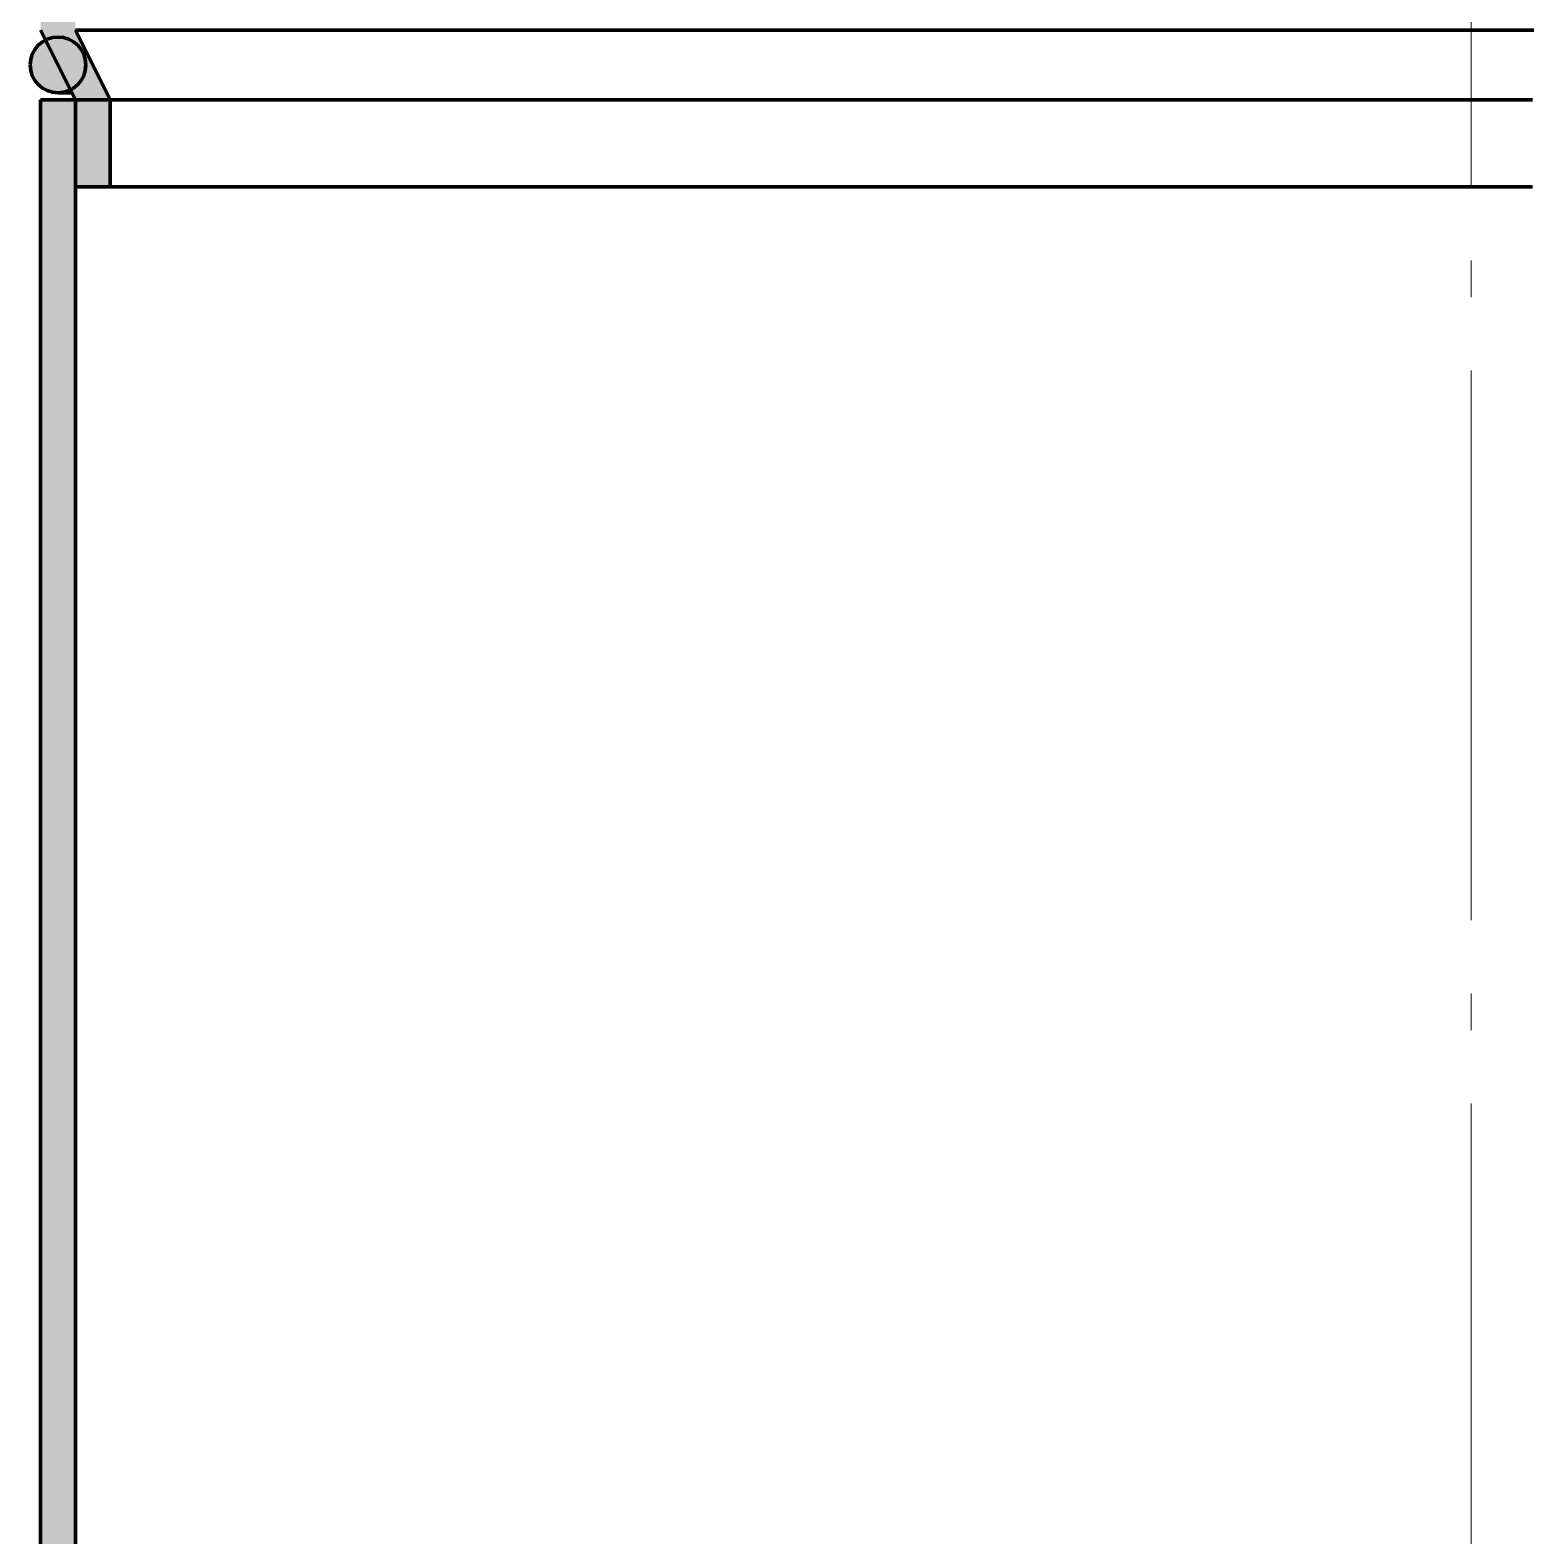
# Model space of a CAD drawing. Header units: millimetres. Extents: x 0 to 1554, y 0 to 420.
# Drawn here: x 202.22 to 243.07, y 270.38 to 311.45 of the extents above; entities that cross this region are included whole.
import ezdxf

# ---------------------------------------------------------------- set-up
doc = ezdxf.new("R2010")
doc.units = ezdxf.units.MM
doc.linetypes.add('IRAM-F-TRAZO-PUNTO', pattern=[20, 15, -2, 1, -2])
for name, color, linetype, lineweight in [('01-VISIBLE', 7, 'CONTINUOUS', 70), ('03-EJE', 1, 'IRAM-F-TRAZO-PUNTO', 18), ('05-RAYADO', 8, 'CONTINUOUS', 18)]:
    doc.layers.add(name, color=color, linetype=linetype, lineweight=lineweight)

msp = doc.modelspace()

# ---------------------------------------------------------------- hatches: boundary and pattern name
at = {"layer": '05-RAYADO'}
h = msp.add_hatch(color=7, dxfattribs=at)
h.dxf.hatch_style = 1
h.paths.add_polyline_path([(204.4, 307.177), (203.45, 307.177), (203.45, 309.552), (202.5, 311.452), (202.5, 311.557), (202.502, 311.662), (202.503, 311.766), (202.506, 311.871), (202.509, 311.976), (202.514, 312.081), (202.519, 312.186), (202.524, 312.29), (202.531, 312.395), (202.538, 312.5), (202.546, 312.604), (202.555, 312.709), (202.564, 312.813), (202.575, 312.917), (202.586, 313.022), (202.597, 313.126), (202.61, 313.23), (202.623, 313.334), (202.637, 313.438), (202.652, 313.542), (202.668, 313.646), (202.684, 313.749), (202.701, 313.853), (202.719, 313.956), (202.737, 314.059), (202.757, 314.162), (202.776, 314.265), (202.797, 314.368), (202.818, 314.471), (202.841, 314.573), (202.863, 314.676), (202.887, 314.778), (202.911, 314.88), (202.936, 314.982), (202.961, 315.083), (202.988, 315.185), (203.015, 315.286), (203.042, 315.387), (203.071, 315.488), (203.1, 315.589), (203.13, 315.69), (203.16, 315.79), (203.191, 315.89), (203.223, 315.99), (203.255, 316.09), (203.288, 316.189), (203.322, 316.289), (203.357, 316.388), (203.392, 316.487), (203.427, 316.585), (203.464, 316.684), (203.501, 316.782), (203.538, 316.88), (203.577, 316.977), (203.615, 317.075), (203.655, 317.172), (203.695, 317.269), (203.736, 317.365), (203.777, 317.462), (203.819, 317.558), (203.861, 317.654), (203.905, 317.749), (203.948, 317.845), (203.992, 317.94), (204.037, 318.035), (204.083, 318.129), (204.129, 318.223), (204.175, 318.317), (204.222, 318.411), (204.27, 318.505), (204.318, 318.598), (204.367, 318.691), (204.416, 318.783), (204.466, 318.875), (204.516, 318.967), (204.567, 319.059), (204.619, 319.15), (204.671, 319.242), (204.723, 319.332), (204.776, 319.423), (204.829, 319.513), (204.883, 319.603), (204.938, 319.693), (204.993, 319.782), (205.048, 319.871), (205.104, 319.96), (205.161, 320.048), (205.217, 320.136), (205.275, 320.224), (205.333, 320.312), (205.391, 320.399), (205.45, 320.486), (205.509, 320.572), (205.568, 320.659), (205.628, 320.745), (205.689, 320.83), (205.75, 320.915), (205.811, 321.001), (205.873, 321.085), (205.935, 321.17), (205.998, 321.254), (206.061, 321.338), (206.125, 321.421), (206.188, 321.504), (206.253, 321.587), (206.317, 321.67), (206.383, 321.752), (206.448, 321.834), (206.514, 321.915), (206.58, 321.997), (206.647, 322.078), (206.714, 322.158), (206.781, 322.239), (206.849, 322.319), (206.917, 322.398), (206.986, 322.478), (207.055, 322.557), (207.124, 322.636), (207.193, 322.714), (207.263, 322.792), (207.333, 322.87), (207.404, 322.948), (207.475, 323.025), (207.546, 323.102), (207.618, 323.178), (207.69, 323.255), (207.762, 323.331), (207.835, 323.406), (207.908, 323.482), (207.981, 323.557), (208.054, 323.632), (208.128, 323.706), (208.202, 323.78), (208.277, 323.854), (208.352, 323.928), (208.427, 324.001), (208.502, 324.074), (208.578, 324.146), (208.654, 324.219), (208.73, 324.291), (208.806, 324.362), (208.883, 324.434), (208.96, 324.505), (209.038, 324.576), (209.115, 324.646), (209.193, 324.717), (209.271, 324.786), (209.35, 324.856), (209.428, 324.925), (209.507, 324.994), (209.587, 325.063), (209.666, 325.132), (209.746, 325.2), (209.826, 325.268), (209.906, 325.335), (209.986, 325.402), (210.067, 325.469), (210.148, 325.536), (210.229, 325.602), (210.311, 325.668), (210.392, 325.734), (210.474, 325.8), (210.556, 325.865), (210.639, 325.93), (210.721, 325.995), (210.804, 326.059), (210.887, 326.123), (210.97, 326.187), (211.054, 326.25), (211.137, 326.314), (211.221, 326.377), (211.305, 326.439), (211.39, 326.502), (211.474, 326.564), (211.559, 326.626), (211.644, 326.687), (211.729, 326.748), (211.814, 326.809), (211.9, 326.87), (211.985, 326.931), (212.071, 326.991), (212.157, 327.051), (212.244, 327.11), (212.33, 327.17), (212.417, 327.229), (212.504, 327.288), (212.591, 327.346), (212.678, 327.404), (212.765, 327.462), (212.853, 327.52), (212.94, 327.578), (213.028, 327.635), (213.116, 327.692), (213.205, 327.748), (213.293, 327.805), (213.382, 327.861), (213.47, 327.917), (213.559, 327.972), (213.648, 328.028), (213.738, 328.083), (213.827, 328.138), (213.917, 328.192), (214.006, 328.247), (214.096, 328.301), (214.186, 328.355), (214.276, 328.408), (214.367, 328.461), (214.457, 328.514), (214.548, 328.567), (214.638, 328.62), (214.729, 328.672), (214.82, 328.724), (214.912, 328.776), (215.003, 328.827), (215.094, 328.879), (215.186, 328.93), (215.278, 328.98), (215.37, 329.031), (215.462, 329.081), (215.554, 329.131), (215.646, 329.181), (215.739, 329.23), (215.831, 329.28), (215.924, 329.329), (216.017, 329.378), (216.11, 329.426), (216.203, 329.474), (216.296, 329.522), (216.389, 329.57), (216.483, 329.618), (216.577, 329.665), (216.67, 329.712), (216.764, 329.759), (216.858, 329.806), (216.952, 329.852), (217.046, 329.898), (217.141, 329.944), (217.235, 329.99), (217.329, 330.035), (217.424, 330.08), (217.519, 330.125), (217.614, 330.17), (217.709, 330.215), (217.804, 330.259), (217.899, 330.303), (217.994, 330.347), (218.089, 330.391), (218.185, 330.434), (218.28, 330.477), (218.376, 330.52), (218.472, 330.563), (218.568, 330.606), (218.664, 330.648), (218.76, 330.69), (218.856, 330.732), (218.952, 330.774), (219.048, 330.815), (219.145, 330.856), (219.241, 330.897), (219.338, 330.938), (219.435, 330.978), (219.532, 331.019), (219.628, 331.059), (219.725, 331.099), (219.823, 331.138), (219.92, 331.178), (220.017, 331.217), (220.114, 331.256), (220.212, 331.294), (220.31, 331.333), (220.407, 331.371), (220.505, 331.409), (220.603, 331.447), (220.701, 331.484), (220.799, 331.521), (220.897, 331.558), (220.995, 331.595), (221.093, 331.632), (221.192, 331.668), (221.29, 331.704), (221.389, 331.74), (221.487, 331.776), (221.586, 331.811), (221.685, 331.846), (221.784, 331.881), (221.883, 331.916), (221.982, 331.95), (222.081, 331.985), (222.18, 332.019), (222.279, 332.053), (222.378, 332.087), (222.478, 332.12), (222.577, 332.154), (222.677, 332.187), (222.776, 332.22), (222.876, 332.253), (222.975, 332.286), (223.075, 332.319), (223.175, 332.351), (223.275, 332.383), (223.374, 332.415), (223.474, 332.447), (223.574, 332.479), (223.674, 332.511), (223.774, 332.543), (223.874, 332.574), (223.974, 332.605), (224.074, 332.636), (224.175, 332.667), (224.275, 332.698), (224.375, 332.729), (224.475, 332.76), (224.576, 332.79), (224.676, 332.82), (224.777, 332.85), (224.877, 332.88), (224.978, 332.909), (225.079, 332.938), (225.179, 332.967), (225.28, 332.996), (225.381, 333.025), (225.482, 333.053), (225.583, 333.08), (225.685, 333.108), (225.786, 333.135), (225.887, 333.162), (225.989, 333.189), (226.09, 333.215), (226.192, 333.241), (226.294, 333.267), (226.395, 333.292), (226.497, 333.317), (226.599, 333.342), (226.701, 333.366), (226.803, 333.39), (226.905, 333.414), (227.007, 333.438), (227.11, 333.461), (227.212, 333.484), (227.314, 333.507), (227.417, 333.53), (227.519, 333.552), (227.622, 333.574), (227.724, 333.596), (227.827, 333.618), (227.929, 333.64), (228.032, 333.661), (228.135, 333.683), (228.237, 333.704), (228.34, 333.725), (228.443, 333.746), (228.546, 333.767), (228.648, 333.788), (228.751, 333.809), (228.854, 333.83), (228.957, 333.851), (229.059, 333.872), (229.162, 333.893), (229.265, 333.914), (229.368, 333.935), (229.47, 333.956), (229.573, 333.977), (229.676, 333.998), (229.779, 334.019), (229.881, 334.041), (229.984, 334.063), (230.086, 334.085), (230.188, 334.109), (230.29, 334.133), (230.391, 334.161), (230.492, 334.192), (230.593, 334.22), (230.695, 334.242), (230.798, 334.261), (230.902, 334.279), (231.005, 334.295), (231.109, 334.311), (231.213, 334.326), (231.317, 334.341), (231.42, 334.356), (231.524, 334.37), (231.628, 334.384), (231.732, 334.398), (231.836, 334.412), (231.94, 334.426), (232.044, 334.44), (232.148, 334.454), (232.252, 334.467), (232.356, 334.481), (232.46, 334.495), (232.564, 334.508), (232.668, 334.522), (232.772, 334.535), (232.876, 334.548), (232.98, 334.562), (233.084, 334.575), (233.188, 334.588), (233.292, 334.602), (233.396, 334.615), (233.5, 334.628), (233.5, 333.674), (233.4, 333.661), (233.299, 333.648), (233.199, 333.634), (233.099, 333.621), (232.998, 333.607), (232.898, 333.593), (232.798, 333.579), (232.698, 333.565), (232.598, 333.551), (232.497, 333.536), (232.397, 333.522), (232.297, 333.507), (232.197, 333.492), (232.097, 333.477), (231.997, 333.461), (231.897, 333.446), (231.797, 333.43), (231.697, 333.414), (231.597, 333.398), (231.497, 333.382), (231.397, 333.366), (231.298, 333.349), (231.198, 333.333), (231.098, 333.316), (230.998, 333.299), (230.899, 333.282), (230.799, 333.264), (230.699, 333.247), (230.6, 333.229), (230.5, 333.211), (230.4, 333.193), (230.301, 333.175), (230.201, 333.157), (230.102, 333.138), (230.002, 333.119), (229.903, 333.1), (229.804, 333.081), (229.704, 333.062), (229.605, 333.043), (229.506, 333.023), (229.406, 333.003), (229.307, 332.983), (229.208, 332.963), (229.109, 332.943), (229.01, 332.922), (228.911, 332.902), (228.812, 332.881), (228.713, 332.86), (228.614, 332.839), (228.515, 332.817), (228.416, 332.796), (228.317, 332.774), (228.218, 332.752), (228.12, 332.73), (228.021, 332.708), (227.922, 332.685), (227.824, 332.663), (227.725, 332.64), (227.626, 332.617), (227.528, 332.594), (227.429, 332.571), (227.331, 332.547), (227.233, 332.523), (227.134, 332.5), (227.036, 332.476), (226.938, 332.451), (226.84, 332.427), (226.741, 332.402), (226.643, 332.378), (226.545, 332.353), (226.447, 332.327), (226.349, 332.302), (226.251, 332.277), (226.153, 332.251), (226.056, 332.225), (225.958, 332.199), (225.86, 332.173), (225.762, 332.146), (225.665, 332.12), (225.567, 332.093), (225.47, 332.066), (225.372, 332.039), (225.275, 332.012), (225.177, 331.984), (225.08, 331.956), (224.983, 331.929), (224.886, 331.9), (224.788, 331.872), (224.691, 331.844), (224.594, 331.815), (224.497, 331.786), (224.4, 331.757), (224.303, 331.728), (224.207, 331.699), (224.11, 331.669), (224.013, 331.639), (223.916, 331.609), (223.82, 331.579), (223.723, 331.549), (223.627, 331.518), (223.53, 331.487), (223.434, 331.456), (223.338, 331.425), (223.242, 331.394), (223.145, 331.362), (223.049, 331.331), (222.953, 331.299), (222.857, 331.267), (222.761, 331.234), (222.666, 331.202), (222.57, 331.169), (222.474, 331.136), (222.379, 331.103), (222.283, 331.07), (222.187, 331.036), (222.092, 331.003), (221.997, 330.969), (221.901, 330.935), (221.806, 330.9), (221.711, 330.866), (221.616, 330.831), (221.521, 330.796), (221.426, 330.761), (221.331, 330.726), (221.237, 330.69), (221.142, 330.655), (221.047, 330.619), (220.953, 330.583), (220.858, 330.546), (220.764, 330.51), (220.67, 330.473), (220.575, 330.436), (220.481, 330.399), (220.387, 330.362), (220.293, 330.324), (220.199, 330.286), (220.106, 330.248), (220.012, 330.21), (219.918, 330.172), (219.825, 330.133), (219.731, 330.094), (219.638, 330.055), (219.545, 330.016), (219.451, 329.977), (219.358, 329.937), (219.265, 329.897), (219.172, 329.857), (219.08, 329.817), (218.987, 329.776), (218.894, 329.735), (218.802, 329.695), (218.709, 329.653), (218.617, 329.612), (218.525, 329.57), (218.432, 329.529), (218.34, 329.486), (218.249, 329.444), (218.157, 329.402), (218.065, 329.359), (217.973, 329.316), (217.882, 329.273), (217.79, 329.23), (217.699, 329.186), (217.608, 329.142), (217.517, 329.098), (217.426, 329.054), (217.335, 329.009), (217.244, 328.965), (217.153, 328.92), (217.063, 328.874), (216.972, 328.829), (216.882, 328.783), (216.792, 328.738), (216.702, 328.691), (216.612, 328.645), (216.522, 328.599), (216.432, 328.552), (216.343, 328.505), (216.253, 328.457), (216.164, 328.41), (216.075, 328.362), (215.985, 328.314), (215.897, 328.266), (215.808, 328.218), (215.719, 328.169), (215.63, 328.12), (215.542, 328.071), (215.454, 328.022), (215.365, 327.972), (215.277, 327.922), (215.189, 327.872), (215.102, 327.822), (215.014, 327.771), (214.926, 327.72), (214.839, 327.669), (214.752, 327.618), (214.665, 327.566), (214.578, 327.514), (214.491, 327.462), (214.405, 327.41), (214.318, 327.357), (214.232, 327.305), (214.146, 327.252), (214.06, 327.198), (213.974, 327.145), (213.888, 327.091), (213.803, 327.037), (213.717, 326.982), (213.632, 326.928), (213.547, 326.873), (213.462, 326.818), (213.377, 326.763), (213.293, 326.707), (213.208, 326.651), (213.124, 326.595), (213.04, 326.539), (212.956, 326.482), (212.873, 326.425), (212.789, 326.368), (212.706, 326.311), (212.623, 326.253), (212.54, 326.195), (212.457, 326.137), (212.374, 326.078), (212.292, 326.019), (212.21, 325.96), (212.128, 325.901), (212.046, 325.842), (211.964, 325.782), (211.883, 325.722), (211.802, 325.661), (211.721, 325.601), (211.64, 325.54), (211.559, 325.479), (211.479, 325.417), (211.399, 325.355), (211.319, 325.293), (211.239, 325.231), (211.159, 325.169), (211.08, 325.106), (211.001, 325.043), (210.922, 324.979), (210.843, 324.916), (210.765, 324.852), (210.687, 324.787), (210.609, 324.723), (210.531, 324.658), (210.454, 324.593), (210.376, 324.528), (210.299, 324.462), (210.223, 324.396), (210.146, 324.33), (210.07, 324.263), (209.994, 324.196), (209.918, 324.129), (209.843, 324.062), (209.767, 323.994), (209.692, 323.926), (209.618, 323.858), (209.543, 323.79), (209.469, 323.721), (209.395, 323.652), (209.321, 323.582), (209.248, 323.513), (209.175, 323.443), (209.102, 323.372), (209.03, 323.302), (208.958, 323.231), (208.886, 323.16), (208.814, 323.088), (208.743, 323.016), (208.672, 322.944), (208.601, 322.872), (208.531, 322.799), (208.46, 322.726), (208.391, 322.653), (208.321, 322.579), (208.252, 322.505), (208.183, 322.431), (208.115, 322.357), (208.047, 322.282), (207.979, 322.207), (207.911, 322.131), (207.844, 322.055), (207.778, 321.979), (207.711, 321.903), (207.645, 321.827), (207.579, 321.75), (207.514, 321.672), (207.449, 321.595), (207.384, 321.517), (207.32, 321.439), (207.256, 321.36), (207.192, 321.282), (207.129, 321.203), (207.066, 321.123), (207.004, 321.044), (206.942, 320.964), (206.88, 320.883), (206.819, 320.803), (206.758, 320.722), (206.698, 320.641), (206.638, 320.559), (206.578, 320.478), (206.519, 320.396), (206.46, 320.313), (206.402, 320.231), (206.344, 320.148), (206.286, 320.064), (206.229, 319.981), (206.173, 319.897), (206.117, 319.813), (206.061, 319.728), (206.006, 319.643), (205.951, 319.558), (205.897, 319.473), (205.843, 319.387), (205.79, 319.301), (205.737, 319.214), (205.685, 319.128), (205.633, 319.041), (205.582, 318.953), (205.531, 318.866), (205.481, 318.778), (205.432, 318.69), (205.383, 318.601), (205.334, 318.513), (205.286, 318.424), (205.238, 318.334), (205.191, 318.245), (205.144, 318.155), (205.098, 318.065), (205.053, 317.974), (205.008, 317.884), (204.963, 317.793), (204.919, 317.702), (204.875, 317.611), (204.832, 317.519), (204.79, 317.427), (204.748, 317.335), (204.706, 317.243), (204.665, 317.15), (204.625, 317.058), (204.585, 316.965), (204.545, 316.872), (204.506, 316.778), (204.468, 316.684), (204.431, 316.59), (204.394, 316.496), (204.358, 316.402), (204.323, 316.307), (204.288, 316.212), (204.254, 316.116), (204.221, 316.021), (204.189, 315.925), (204.157, 315.829), (204.126, 315.732), (204.096, 315.636), (204.067, 315.539), (204.039, 315.442), (204.011, 315.344), (203.985, 315.247), (203.959, 315.149), (203.934, 315.051), (203.909, 314.953), (203.885, 314.854), (203.862, 314.756), (203.84, 314.657), (203.817, 314.558), (203.796, 314.459), (203.775, 314.36), (203.754, 314.261), (203.734, 314.162), (203.714, 314.063), (203.694, 313.964), (203.675, 313.864), (203.657, 313.765), (203.638, 313.665), (203.62, 313.566), (203.602, 313.466), (203.585, 313.367), (203.568, 313.267), (203.551, 313.167), (203.536, 313.067), (203.521, 312.967), (203.508, 312.866), (203.497, 312.766), (203.488, 312.665), (203.48, 312.564), (203.473, 312.463), (203.468, 312.362), (203.463, 312.261), (203.459, 312.16), (203.457, 312.059), (203.454, 311.958), (203.453, 311.857), (203.451, 311.755), (203.451, 311.654), (203.45, 311.553), (203.45, 311.452), (204.4, 309.552)])
h = msp.add_hatch(color=7, dxfattribs=at)
h.dxf.hatch_style = 1
h.paths.add_polyline_path([(202.215, 310.502), (202.216, 310.542), (202.219, 310.582), (202.225, 310.622), (202.232, 310.661), (202.241, 310.7), (202.253, 310.739), (202.266, 310.776), (202.282, 310.813), (202.299, 310.849), (202.318, 310.885), (202.34, 310.919), (202.363, 310.952), (202.387, 310.983), (202.413, 311.014), (202.441, 311.043), (202.47, 311.07), (202.501, 311.096), (202.533, 311.12), (202.566, 311.143), (202.601, 311.163), (202.636, 311.182), (202.673, 311.199), (202.71, 311.214), (202.748, 311.227), (202.786, 311.238), (202.826, 311.247), (202.865, 311.254), (202.905, 311.259), (202.945, 311.261), (202.985, 311.262), (203.025, 311.26), (203.065, 311.256), (203.105, 311.251), (203.144, 311.243), (203.183, 311.233), (203.221, 311.221), (203.259, 311.207), (203.296, 311.191), (203.332, 311.173), (203.367, 311.153), (203.4, 311.132), (203.433, 311.108), (203.464, 311.083), (203.494, 311.057), (203.523, 311.028), (203.55, 310.999), (203.575, 310.968), (203.599, 310.935), (203.621, 310.902), (203.641, 310.867), (203.66, 310.832), (203.676, 310.795), (203.691, 310.758), (203.703, 310.719), (203.714, 310.681), (203.722, 310.641), (203.728, 310.602), (203.733, 310.562), (203.735, 310.522), (203.735, 310.482), (203.733, 310.442), (203.728, 310.402), (203.722, 310.362), (203.714, 310.323), (203.703, 310.284), (203.691, 310.246), (203.676, 310.209), (203.66, 310.172), (203.641, 310.136), (203.621, 310.102), (203.599, 310.068), (203.575, 310.036), (203.55, 310.005), (203.523, 309.975), (203.494, 309.947), (203.464, 309.92), (203.433, 309.895), (203.4, 309.872), (203.367, 309.85), (203.332, 309.831), (203.296, 309.813), (203.259, 309.797), (203.221, 309.783), (203.183, 309.771), (203.144, 309.761), (203.105, 309.753), (203.065, 309.747), (203.025, 309.743), (202.985, 309.742), (202.945, 309.742), (202.905, 309.745), (202.865, 309.75), (202.826, 309.757), (202.786, 309.766), (202.748, 309.777), (202.71, 309.79), (202.673, 309.805), (202.636, 309.821), (202.601, 309.84), (202.566, 309.861), (202.533, 309.883), (202.501, 309.908), (202.47, 309.933), (202.441, 309.961), (202.413, 309.99), (202.387, 310.02), (202.363, 310.052), (202.34, 310.085), (202.318, 310.119), (202.299, 310.154), (202.282, 310.19), (202.266, 310.227), (202.253, 310.265), (202.241, 310.303), (202.232, 310.342), (202.225, 310.382), (202.219, 310.422), (202.216, 310.462)])
h = msp.add_hatch(color=7, dxfattribs=at)
h.dxf.hatch_style = 1
h.paths.add_polyline_path([(203.45, 173.552), (202.5, 173.552), (202.5, 309.552), (203.45, 309.552)])

# ---------------------------------------------------------------- linework, layer by layer
at = {"layer": '01-VISIBLE'}
for p, q in [((203.45, 309.552), (202.5, 311.452)), ((204.4, 309.552), (203.45, 311.452)), ((202.5, 173.552), (202.5, 309.552)), ((203.45, 309.552), (202.5, 309.552)), ((203.45, 173.552), (203.45, 309.552)), ((203.45, 307.177), (203.45, 309.552)), ((204.4, 309.552), (204.4, 307.177)), ((203.45, 307.177), (204.4, 307.177))]:
    msp.add_line(p, q, dxfattribs=at)
for points in [[(243.212, 311.452), (243.022, 311.452), (242.832, 311.452), (242.641, 311.452), (242.451, 311.452), (242.261, 311.452), (242.071, 311.452), (241.88, 311.452), (241.69, 311.452), (241.5, 311.452), (241.31, 311.452), (241.119, 311.452), (240.929, 311.452), (240.739, 311.452), (240.549, 311.452), (240.358, 311.452), (240.168, 311.452), (239.978, 311.452), (239.788, 311.452), (239.597, 311.452), (239.407, 311.452), (239.217, 311.452), (239.027, 311.452), (238.837, 311.452), (238.646, 311.452), (238.456, 311.452), (238.266, 311.452), (238.075, 311.452), (237.885, 311.452), (237.695, 311.452), (237.505, 311.452), (237.314, 311.452), (237.124, 311.452), (236.934, 311.452), (236.744, 311.452), (236.553, 311.452), (236.363, 311.452), (236.173, 311.452), (235.983, 311.452), (235.792, 311.452), (235.602, 311.452), (235.412, 311.452), (235.222, 311.452), (235.031, 311.452), (234.841, 311.452), (234.651, 311.452), (234.461, 311.452), (234.27, 311.452), (234.08, 311.452), (233.89, 311.452), (233.7, 311.452), (233.51, 311.452), (233.319, 311.452), (233.129, 311.452), (232.939, 311.452), (232.748, 311.452), (232.558, 311.452), (232.368, 311.452), (232.178, 311.452), (231.987, 311.452), (231.797, 311.452), (231.607, 311.452), (231.417, 311.452), (231.226, 311.452), (231.036, 311.452), (230.846, 311.452), (230.656, 311.452), (230.465, 311.452), (230.275, 311.452), (230.085, 311.452), (229.895, 311.452), (229.704, 311.452), (229.514, 311.452), (229.324, 311.452), (229.134, 311.452), (228.944, 311.452), (228.753, 311.452), (228.563, 311.452), (228.373, 311.452), (228.182, 311.452), (227.992, 311.452), (227.802, 311.452), (227.612, 311.452), (227.421, 311.452), (227.231, 311.452), (227.041, 311.452), (226.851, 311.452), (226.66, 311.452), (226.47, 311.452), (226.28, 311.452), (226.09, 311.452), (225.899, 311.452), (225.709, 311.452), (225.519, 311.452), (225.329, 311.452), (225.138, 311.452), (224.948, 311.452), (224.758, 311.452), (224.568, 311.452), (224.377, 311.452), (224.187, 311.452), (223.997, 311.452), (223.807, 311.452), (223.617, 311.452), (223.426, 311.452), (223.236, 311.452), (223.046, 311.452), (222.856, 311.452), (222.665, 311.452), (222.475, 311.452), (222.285, 311.452), (222.094, 311.452), (221.904, 311.452), (221.714, 311.452), (221.524, 311.452), (221.333, 311.452), (221.143, 311.452), (220.953, 311.452), (220.763, 311.452), (220.572, 311.452), (220.382, 311.452), (220.192, 311.452), (220.002, 311.452), (219.811, 311.452), (219.621, 311.452), (219.431, 311.452), (219.241, 311.452), (219.05, 311.452), (218.86, 311.452), (218.67, 311.452), (218.48, 311.452), (218.289, 311.452), (218.099, 311.452), (217.909, 311.452), (217.719, 311.452), (217.528, 311.452), (217.338, 311.452), (217.148, 311.452), (216.958, 311.452), (216.767, 311.452), (216.577, 311.452), (216.387, 311.452), (216.197, 311.452), (216.007, 311.452), (215.816, 311.452), (215.626, 311.452), (215.436, 311.452), (215.245, 311.452), (215.055, 311.452), (214.865, 311.452), (214.675, 311.452), (214.484, 311.452), (214.294, 311.452), (214.104, 311.452), (213.914, 311.452), (213.724, 311.452), (213.533, 311.452), (213.343, 311.452), (213.153, 311.452), (212.962, 311.452), (212.772, 311.452), (212.582, 311.452), (212.392, 311.452), (212.201, 311.452), (212.011, 311.452), (211.821, 311.452), (211.631, 311.452), (211.44, 311.452), (211.25, 311.452), (211.06, 311.452), (210.87, 311.452), (210.679, 311.452), (210.489, 311.452), (210.299, 311.452), (210.109, 311.452), (209.918, 311.452), (209.728, 311.452), (209.538, 311.452), (209.348, 311.452), (209.157, 311.452), (208.967, 311.452), (208.777, 311.452), (208.587, 311.452), (208.397, 311.452), (208.206, 311.452), (208.016, 311.452), (207.826, 311.452), (207.635, 311.452), (207.445, 311.452), (207.255, 311.452), (207.065, 311.452), (206.874, 311.452), (206.684, 311.452), (206.494, 311.452), (206.304, 311.452), (206.113, 311.452), (205.923, 311.452), (205.733, 311.452), (205.543, 311.452), (205.352, 311.452), (205.162, 311.452), (204.972, 311.452), (204.782, 311.452), (204.591, 311.452), (204.401, 311.452), (204.211, 311.452), (204.021, 311.452), (203.83, 311.452), (203.64, 311.452), (203.45, 311.452)], [(202.975, 309.742), (203.038, 309.742), (203.102, 309.742), (203.165, 309.742), (203.228, 309.742), (203.292, 309.742), (203.355, 309.742)], [(204.4, 309.552), (204.337, 309.552), (204.273, 309.552), (204.21, 309.552), (204.147, 309.552), (204.083, 309.552), (204.02, 309.552), (203.957, 309.552), (203.893, 309.552), (203.83, 309.552), (203.767, 309.552), (203.703, 309.552), (203.64, 309.552), (203.577, 309.552), (203.513, 309.552), (203.45, 309.552)], [(243.169, 309.552), (242.984, 309.552), (242.798, 309.552), (242.613, 309.552), (242.427, 309.552), (242.242, 309.552), (242.056, 309.552), (241.871, 309.552), (241.685, 309.552), (241.5, 309.552), (241.314, 309.552), (241.129, 309.552), (240.944, 309.552), (240.758, 309.552), (240.572, 309.552), (240.387, 309.552), (240.201, 309.552), (240.016, 309.552), (239.831, 309.552), (239.645, 309.552), (239.459, 309.552), (239.274, 309.552), (239.088, 309.552), (238.903, 309.552), (238.718, 309.552), (238.532, 309.552), (238.346, 309.552), (238.161, 309.552), (237.975, 309.552), (237.79, 309.552), (237.605, 309.552), (237.419, 309.552), (237.233, 309.552), (237.048, 309.552), (236.862, 309.552), (236.677, 309.552), (236.491, 309.552), (236.306, 309.552), (236.12, 309.552), (235.935, 309.552), (235.749, 309.552), (235.564, 309.552), (235.378, 309.552), (235.193, 309.552), (235.007, 309.552), (234.822, 309.552), (234.636, 309.552), (234.451, 309.552), (234.266, 309.552), (234.08, 309.552), (233.894, 309.552), (233.709, 309.552), (233.523, 309.552), (233.338, 309.552), (233.152, 309.552), (232.967, 309.552), (232.781, 309.552), (232.596, 309.552), (232.41, 309.552), (232.225, 309.552), (232.039, 309.552), (231.854, 309.552), (231.668, 309.552), (231.483, 309.552), (231.297, 309.552), (231.112, 309.552), (230.926, 309.552), (230.741, 309.552), (230.555, 309.552), (230.37, 309.552), (230.184, 309.552), (229.999, 309.552), (229.813, 309.552), (229.628, 309.552), (229.442, 309.552), (229.257, 309.552), (229.071, 309.552), (228.886, 309.552), (228.7, 309.552), (228.515, 309.552), (228.329, 309.552), (228.144, 309.552), (227.958, 309.552), (227.773, 309.552), (227.587, 309.552), (227.402, 309.552), (227.216, 309.552), (227.031, 309.552), (226.845, 309.552), (226.66, 309.552), (226.474, 309.552), (226.289, 309.552), (226.103, 309.552), (225.918, 309.552), (225.732, 309.552), (225.547, 309.552), (225.361, 309.552), (225.176, 309.552), (224.99, 309.552), (224.805, 309.552), (224.619, 309.552), (224.434, 309.552), (224.248, 309.552), (224.063, 309.552), (223.877, 309.552), (223.692, 309.552), (223.506, 309.552), (223.321, 309.552), (223.135, 309.552), (222.95, 309.552), (222.764, 309.552), (222.579, 309.552), (222.393, 309.552), (222.208, 309.552), (222.022, 309.552), (221.837, 309.552), (221.651, 309.552), (221.466, 309.552), (221.28, 309.552), (221.095, 309.552), (220.909, 309.552), (220.724, 309.552), (220.538, 309.552), (220.353, 309.552), (220.167, 309.552), (219.982, 309.552), (219.796, 309.552), (219.611, 309.552), (219.425, 309.552), (219.24, 309.552), (219.054, 309.552), (218.869, 309.552), (218.683, 309.552), (218.498, 309.552), (218.312, 309.552), (218.127, 309.552), (217.941, 309.552), (217.756, 309.552), (217.57, 309.552), (217.385, 309.552), (217.2, 309.552), (217.014, 309.552), (216.828, 309.552), (216.643, 309.552), (216.458, 309.552), (216.272, 309.552), (216.087, 309.552), (215.901, 309.552), (215.715, 309.552), (215.53, 309.552), (215.345, 309.552), (215.159, 309.552), (214.974, 309.552), (214.788, 309.552), (214.602, 309.552), (214.417, 309.552), (214.231, 309.552), (214.046, 309.552), (213.861, 309.552), (213.675, 309.552), (213.489, 309.552), (213.304, 309.552), (213.118, 309.552), (212.933, 309.552), (212.748, 309.552), (212.562, 309.552), (212.376, 309.552), (212.191, 309.552), (212.005, 309.552), (211.82, 309.552), (211.635, 309.552), (211.449, 309.552), (211.263, 309.552), (211.078, 309.552), (210.892, 309.552), (210.707, 309.552), (210.522, 309.552), (210.336, 309.552), (210.15, 309.552), (209.965, 309.552), (209.779, 309.552), (209.594, 309.552), (209.409, 309.552), (209.223, 309.552), (209.037, 309.552), (208.852, 309.552), (208.666, 309.552), (208.481, 309.552), (208.296, 309.552), (208.11, 309.552), (207.924, 309.552), (207.739, 309.552), (207.553, 309.552), (207.368, 309.552), (207.183, 309.552), (206.997, 309.552), (206.811, 309.552), (206.626, 309.552), (206.44, 309.552), (206.255, 309.552), (206.07, 309.552), (205.884, 309.552), (205.698, 309.552), (205.513, 309.552), (205.327, 309.552), (205.142, 309.552), (204.957, 309.552), (204.771, 309.552), (204.585, 309.552), (204.4, 309.552)], [(243.169, 307.177), (242.984, 307.177), (242.798, 307.177), (242.613, 307.177), (242.427, 307.177), (242.242, 307.177), (242.056, 307.177), (241.871, 307.177), (241.685, 307.177), (241.5, 307.177), (241.314, 307.177), (241.129, 307.177), (240.944, 307.177), (240.758, 307.177), (240.572, 307.177), (240.387, 307.177), (240.201, 307.177), (240.016, 307.177), (239.831, 307.177), (239.645, 307.177), (239.459, 307.177), (239.274, 307.177), (239.088, 307.177), (238.903, 307.177), (238.718, 307.177), (238.532, 307.177), (238.346, 307.177), (238.161, 307.177), (237.975, 307.177), (237.79, 307.177), (237.605, 307.177), (237.419, 307.177), (237.233, 307.177), (237.048, 307.177), (236.862, 307.177), (236.677, 307.177), (236.491, 307.177), (236.306, 307.177), (236.12, 307.177), (235.935, 307.177), (235.749, 307.177), (235.564, 307.177), (235.378, 307.177), (235.193, 307.177), (235.007, 307.177), (234.822, 307.177), (234.636, 307.177), (234.451, 307.177), (234.266, 307.177), (234.08, 307.177), (233.894, 307.177), (233.709, 307.177), (233.523, 307.177), (233.338, 307.177), (233.152, 307.177), (232.967, 307.177), (232.781, 307.177), (232.596, 307.177), (232.41, 307.177), (232.225, 307.177), (232.039, 307.177), (231.854, 307.177), (231.668, 307.177), (231.483, 307.177), (231.297, 307.177), (231.112, 307.177), (230.926, 307.177), (230.741, 307.177), (230.555, 307.177), (230.37, 307.177), (230.184, 307.177), (229.999, 307.177), (229.813, 307.177), (229.628, 307.177), (229.442, 307.177), (229.257, 307.177), (229.071, 307.177), (228.886, 307.177), (228.7, 307.177), (228.515, 307.177), (228.329, 307.177), (228.144, 307.177), (227.958, 307.177), (227.773, 307.177), (227.587, 307.177), (227.402, 307.177), (227.216, 307.177), (227.031, 307.177), (226.845, 307.177), (226.66, 307.177), (226.474, 307.177), (226.289, 307.177), (226.103, 307.177), (225.918, 307.177), (225.732, 307.177), (225.547, 307.177), (225.361, 307.177), (225.176, 307.177), (224.99, 307.177), (224.805, 307.177), (224.619, 307.177), (224.434, 307.177), (224.248, 307.177), (224.063, 307.177), (223.877, 307.177), (223.692, 307.177), (223.506, 307.177), (223.321, 307.177), (223.135, 307.177), (222.95, 307.177), (222.764, 307.177), (222.579, 307.177), (222.393, 307.177), (222.208, 307.177), (222.022, 307.177), (221.837, 307.177), (221.651, 307.177), (221.466, 307.177), (221.28, 307.177), (221.095, 307.177), (220.909, 307.177), (220.724, 307.177), (220.538, 307.177), (220.353, 307.177), (220.167, 307.177), (219.982, 307.177), (219.796, 307.177), (219.611, 307.177), (219.425, 307.177), (219.24, 307.177), (219.054, 307.177), (218.869, 307.177), (218.683, 307.177), (218.498, 307.177), (218.312, 307.177), (218.127, 307.177), (217.941, 307.177), (217.756, 307.177), (217.57, 307.177), (217.385, 307.177), (217.2, 307.177), (217.014, 307.177), (216.828, 307.177), (216.643, 307.177), (216.458, 307.177), (216.272, 307.177), (216.087, 307.177), (215.901, 307.177), (215.715, 307.177), (215.53, 307.177), (215.345, 307.177), (215.159, 307.177), (214.974, 307.177), (214.788, 307.177), (214.602, 307.177), (214.417, 307.177), (214.231, 307.177), (214.046, 307.177), (213.861, 307.177), (213.675, 307.177), (213.489, 307.177), (213.304, 307.177), (213.118, 307.177), (212.933, 307.177), (212.748, 307.177), (212.562, 307.177), (212.376, 307.177), (212.191, 307.177), (212.005, 307.177), (211.82, 307.177), (211.635, 307.177), (211.449, 307.177), (211.263, 307.177), (211.078, 307.177), (210.892, 307.177), (210.707, 307.177), (210.522, 307.177), (210.336, 307.177), (210.15, 307.177), (209.965, 307.177), (209.779, 307.177), (209.594, 307.177), (209.409, 307.177), (209.223, 307.177), (209.037, 307.177), (208.852, 307.177), (208.666, 307.177), (208.481, 307.177), (208.296, 307.177), (208.11, 307.177), (207.924, 307.177), (207.739, 307.177), (207.553, 307.177), (207.368, 307.177), (207.183, 307.177), (206.997, 307.177), (206.811, 307.177), (206.626, 307.177), (206.44, 307.177), (206.255, 307.177), (206.07, 307.177), (205.884, 307.177), (205.698, 307.177), (205.513, 307.177), (205.327, 307.177), (205.142, 307.177), (204.957, 307.177), (204.771, 307.177), (204.585, 307.177), (204.4, 307.177)]]:
    msp.add_lwpolyline(points, dxfattribs=at)
for start, end in [(90, 180), (-90, 90), (180, -90)]:
    msp.add_arc((202.975, 310.502), 0.76, start, end, dxfattribs=at)
at = {"layer": '03-EJE'}
msp.add_line((241.5, 147.172), (241.5, 342.828), dxfattribs=at)

doc.saveas('drawing.dxf')
